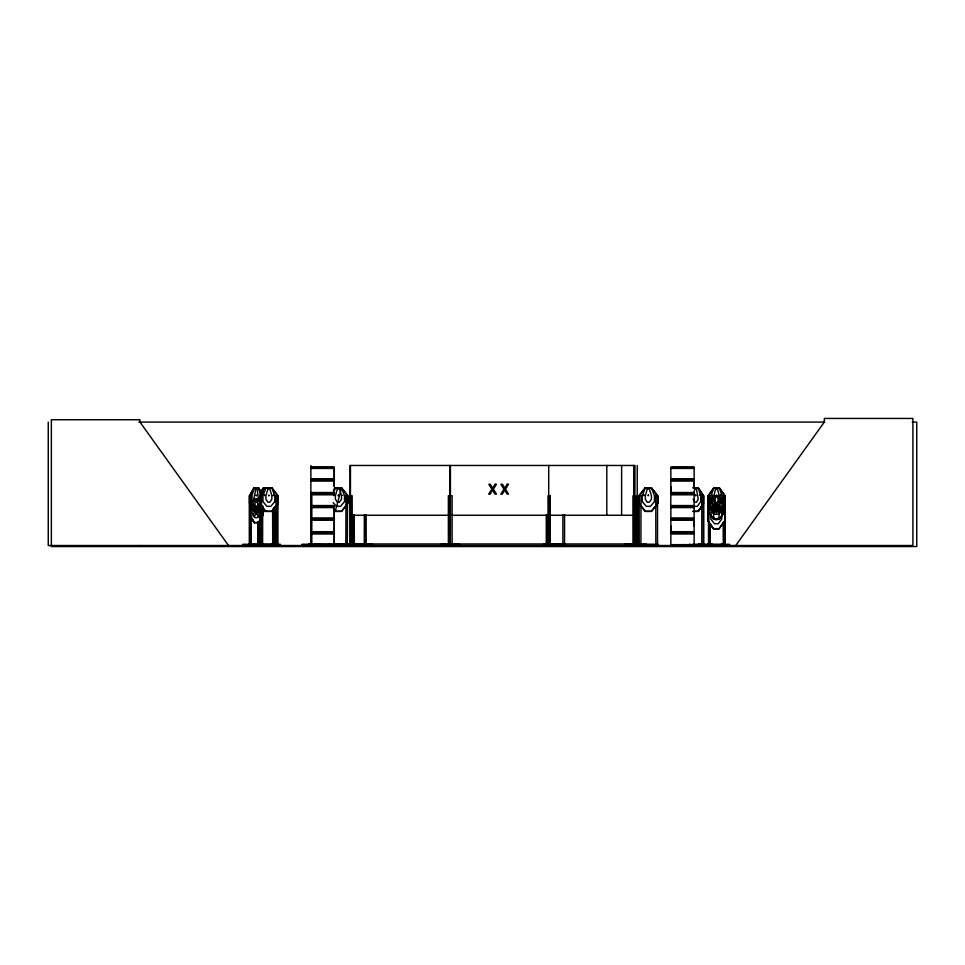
<?xml version="1.0" encoding="UTF-8"?>
<svg xmlns="http://www.w3.org/2000/svg" width="965" height="965" viewBox="0 0 965 965"><rect width="100%" height="100%" fill="white"/><g stroke="black" fill="none" stroke-linecap="round" stroke-linejoin="round"><path stroke-width="1.45" d="M310.983 520.244L334.276 520.244L334.252 531.679L310.983 531.679M334.252 481.077L334.252 486.806L334.276 481.089L310.983 481.089M670.856 531.679L670.856 520.244L694.149 520.244L694.125 531.679L670.856 531.679L670.88 525.961M694.149 492.524L670.856 492.524L670.88 486.806M694.125 525.961L694.125 520.244M694.125 481.077L694.125 486.806L694.149 481.089L670.856 481.089L670.856 492.524M320.561 545.261L301.876 545.478L334.3 545.49M334.228 544.682L301.888 544.477L320.561 544.477L320.573 545.514M372.647 545.394L341.007 545.478L373.178 545.418M341.019 544.574L372.562 544.574L341.019 544.513L341.019 545.261M359.692 544.574L359.692 545.261M459.4 545.261L440.716 545.478L459.412 545.478L459.4 544.477L450.776 544.477M447.905 544.574L440.728 544.574L447.905 544.477M459.4 544.574L450.776 544.574M646.9 545.261L624.717 545.478L646.9 545.478L646.9 544.477L624.717 544.477L646.9 544.574M628.215 545.478L628.227 544.501M643.39 545.478L643.39 544.501M334.3 505.877L310.754 506.106L334.276 506.287M694.173 505.853L670.627 506.106L697.357 506.348L700.711 501.643L700.711 495.721L698.19 487.964L703.376 495.721L703.413 545.394M255.616 488.99C254.772 497.084 251.769 504.743 252.022 512.922L254.929 517.614L257.812 517.614L259.959 514.092M256.22 506.818L256.425 506.818M693.461 494.382L694.788 488.99L696.585 488.99M256.123 495.684L256.292 495.045L256.545 495.684M715.596 496.891L713.823 507.095L715.596 510.159L717.417 510.159L719.287 507.095L719.287 503.621L717.417 496.891L715.499 496.891M715.379 506.396L713.605 513.127L713.605 516.601L715.379 519.665L717.212 519.665L719.07 516.601L719.07 513.127L717.212 506.396M341.586 487.759L347.822 495.66L347.822 503.561L341.586 511.45L335.265 511.45L341.598 487.759L335.265 487.759L333.492 490.015M242.71 544.513L269.283 544.574L242.746 544.477L242.782 545.514M242.661 545.346L269.368 545.394M255.894 544.574L256.171 545.394M359.233 544.477L359.077 545.394M695.379 495.684L695.572 495.045M716.404 503.368L716.766 503.597M716.283 512.536L716.549 513.091L716.235 512.451M716.247 495.684L716.525 495.033L716.766 495.684M716.247 503.585L716.609 503.368M693.352 544.574L693.461 545.514M693.316 545.346L682.774 545.394M268.56 495.684L268.837 495.033L269.126 495.684M261.708 493.139L263.541 487.964L260.309 492.403M719.154 505.37L713.581 505.37L710.831 513.127L710.831 519.049L714.51 523.754L718.165 523.754L721.784 519.049L721.784 513.127L719.058 505.37L724.824 513.066L719.239 505.165L713.497 505.165M338.112 495.684L338.425 495.033M648.046 495.684L648.275 495.045M542.945 545.394L552.776 545.394L552.969 544.477M543.621 545.346L543.729 544.477L553.005 544.477L553.005 545.514M704.221 544.477L704.028 545.394M333.323 493.139L335.374 487.964L341.489 487.964L347.617 495.721L347.617 503.489L341.489 511.245L335.362 511.245L333.588 509.001M645.296 487.964L642.232 495.721L642.232 501.643L646.345 506.348L650.422 506.348L654.463 501.643L654.463 495.721L651.423 487.964L645.296 487.964L639.168 495.721L639.228 545.514M257.269 544.477L257.148 545.346M261.226 545.394L261.25 543.705M546.033 544.477L545.816 545.394M255.472 488.99L257.052 488.99L258.524 499.195L257.052 502.258L255.616 502.258L254.205 499.195L258.668 499.243L259.959 501.824M249.706 495.721L254.121 487.759M254.265 499.038L249.851 506.999L249.851 514.827L254.265 522.728M254.338 499.243L249.706 506.927L254.121 499.038L258.729 499.038L260.2 501.667M258.379 511.245L259.814 508.664M258.439 511.45L261.406 506.07L261.346 545.514M261.527 506.191L258.584 511.45L253.976 511.45L249.561 503.561L249.561 495.66L253.976 487.759L258.584 487.759L262.263 494.345M258.584 522.728L262.999 514.755L262.999 506.927L262.854 514.755L258.524 522.523L254.193 522.523M263.143 506.927L263.143 514.827L258.729 522.728L254.121 522.728L249.706 514.827L254.338 522.523M259.959 502.825L257.812 506.348L254.929 506.348L252.022 501.643L252.022 495.721L254.193 487.964L249.851 495.721L249.851 503.489L254.193 511.245M698.19 511.245L703.545 503.561L698.383 511.45L693.039 511.45M698.274 511.45L703.376 503.489M260.164 492.271L263.457 487.759L271.925 487.759L277.944 495.66L277.896 503.561L271.925 511.45L263.361 511.45M719.371 519.351L713.618 519.351L708.045 511.462L708.129 495.66L713.798 487.759M713.883 487.964L708.406 495.721L708.539 545.514M724.848 503.489L719.371 511.45L713.702 511.45L708.129 503.561L713.702 495.66L719.371 495.66M708.226 503.621L713.798 495.865L711.048 503.621L711.048 509.544L714.727 514.249L718.382 514.249L722.001 509.544L722.001 503.621L719.275 495.865L713.702 495.865M719.154 505.165L724.631 513.127L724.824 520.967L719.154 528.856L713.497 528.856L707.912 520.967L707.912 513.066L713.581 505.165M713.666 505.37L708.093 513.127L708.008 520.967L713.581 528.856M721.048 509.194L725.029 503.561L724.944 511.462L725.029 495.66L719.371 487.759M724.763 511.39L719.19 519.146L713.702 519.146M719.275 519.351L724.944 511.462M719.058 528.651L724.631 520.895M735.74 545.514L824.327 422.079L824.327 418.448L912.902 418.448L912.902 545.514L48.25 545.514L48.25 422.079M259.513 522.089L259.645 545.514L259.742 495.66L265.821 487.759M271.78 511.245L277.944 503.561L271.877 511.45M333.613 490.184L335.374 487.964M670.88 506.311L694.149 506.287M670.856 545.454L694.173 545.49M712.677 495.081L712.689 495.66M670.711 505.962L670.88 494.816L694.149 494.816L694.125 505.551L670.88 505.551M242.106 545.394L269.898 545.418M712.592 545.514L712.592 544.477L698.491 544.477L698.455 545.514M260.96 545.394L261.346 544.224M638.082 545.394L637.889 495.721L637.226 495.721L637.226 545.514L637.238 465.468M670.832 545.056L670.88 533.983L694.149 533.983L694.149 545.008L670.639 545.322M251.081 495.721L249.296 495.721L249.296 545.514M701.941 495.648L701.76 495.033L701.736 495.684M701.953 495.721L701.941 495.117M723.328 495.648L723.135 495.033L723.111 495.684M723.328 503.549L723.34 503.018M712.665 503.055L712.411 503.609L712.689 502.982M276.147 495.721L276.002 495.033L276.026 545.514M648.299 495.033L648.625 495.684M138.815 422.079L824.786 422.079M912.227 422.079L916.75 422.079L916.75 546.552L51.362 546.552L51.362 419.739L139.949 419.739L139.949 422.079L228.524 545.514M310.959 467.699L334.3 467.748L334.276 478.785L310.983 478.785M311.007 468.435L334.252 468.435L334.252 478.785M670.88 468.435L694.125 468.435M310.827 479.581L334.445 479.581M670.699 479.581L694.318 479.581M310.827 480.281L334.445 480.281M670.699 480.281L694.318 480.281M693.039 487.759L698.383 487.759M713.702 487.759L719.456 487.759M254.048 487.964L258.524 487.964L260.671 495.721M263.457 487.964L271.828 487.964L274.772 495.721L274.772 501.643L270.863 506.348L266.919 506.348L262.95 501.643L262.95 495.721L265.918 487.964L259.947 495.721L259.971 545.514M693.111 487.964L698.298 487.964M719.371 487.964L713.798 487.964L711.048 495.721L711.048 501.643L714.727 506.348L718.382 506.348L722.001 501.643L722.001 495.721L719.275 487.964L724.848 495.721L724.812 545.514M717.514 488.99L715.596 488.99L713.823 495.721L713.823 499.195L715.596 502.258L717.417 502.258L719.287 499.195L719.287 495.721L717.417 488.99M310.983 492.524L334.276 492.524M310.827 493.32L334.445 493.32M670.699 493.32L694.318 493.32M310.827 494.02L334.445 494.02M670.699 494.02L694.318 494.02M310.983 494.816L334.276 494.816M259.742 495.66L261.805 495.093L261.418 495.684M275.857 495.721L277.944 495.66M310.887 495.721L311.562 495.721L311.55 545.514L311.538 495.721M345.808 495.721L347.521 495.721L347.328 545.514M350.018 495.721L352.153 495.721L352.358 545.514L352.43 543.705M548.337 545.514L548.337 495.721L550.183 495.721L550.279 545.514M634.958 495.721L633.173 495.721L633.173 545.514M639.228 495.721L640.977 495.708L640.917 545.514M655.742 495.721L657.515 495.721L657.551 503.489L651.423 511.245L645.296 511.245L639.168 503.489M701.76 495.721L703.702 495.721L703.654 545.514M708.129 495.66L710.252 495.721M723.135 495.721L725.101 495.721L725.282 545.514M257.197 500.256L255.616 500.256L254.205 506.999L254.205 510.473L255.616 513.537L257.052 513.537L258.524 510.473L257.052 500.256M259.802 503.561L265.918 511.245M708.045 503.561L713.798 511.245L719.371 511.245M311.007 505.551L334.252 505.551M310.959 506.456L334.3 506.456M334.3 506.89L310.959 506.89L334.3 506.915L334.276 517.94L310.983 517.94M670.832 506.89L694.173 506.89L694.125 517.94L670.856 517.94L670.856 506.915L694.173 506.915M311.007 507.59L334.252 507.59L334.252 517.94M670.88 507.59L694.125 507.59M254.048 511.245L258.524 511.245M263.457 511.245L271.828 511.245M693.111 511.245L698.298 511.245M709.637 512.524L709.492 513.054M351.96 515.262L450.052 515.262M450.438 515.262L548.542 515.262M550.207 515.262L633.474 515.262M310.827 518.736L334.445 518.736M670.699 518.736L694.318 518.736M310.827 519.447L334.445 519.447M670.699 519.447L694.318 519.447M707.912 520.967L713.666 528.651L719.154 528.651M310.827 532.475L334.445 532.475M670.699 532.475L694.318 532.475M310.827 533.187L334.445 533.187M670.699 533.187L694.318 533.187M310.983 533.983L334.276 533.983L334.276 545.008L310.766 545.322L310.899 465.468M349.825 543.705L354.396 543.705M550.352 543.705L546.081 543.705L546.081 545.514M637.033 543.705L638.094 543.705L638.082 545.514M701.772 543.705L703.883 543.705L703.871 545.514M725.282 543.705L723.135 543.705L723.135 545.514M250.623 544.224L259.887 544.224M261.648 544.224L275.845 544.224M310.887 544.224L311.562 544.224M334.023 544.224L345.639 544.224M350.018 544.224L350.693 544.224M353.902 544.224L364.625 544.224M549.604 544.224L562.679 544.224M633.716 544.224L634.391 544.224M637.226 544.224L637.901 544.224M641.11 544.224L655.633 544.224M692.761 544.224L702.146 544.224M710.131 544.224L723.424 544.224M270.321 545.514L270.321 544.477L280.224 544.477L280.429 545.394M564.754 544.477L565.792 545.514M657.708 544.477L658.745 545.514M698.455 544.477L712.592 544.477M720.964 545.514L720.964 544.477L729.335 544.477L729.528 545.394M270.417 544.513L280.308 544.574M543.657 544.574L552.885 544.574M670.904 544.682L694.1 544.682M721.06 544.513L729.419 544.574M311.007 544.706L334.252 544.706L334.252 533.983M670.88 544.706L694.125 544.706M270.429 544.574L270.429 545.261L280.308 545.261M543.657 545.261L552.885 545.261M698.563 545.261L712.472 545.261L698.672 545.394L698.563 544.574M721.084 544.574L721.084 545.261L729.419 545.261M655.898 495.117L655.705 495.684M640.82 495.117L640.736 495.117M345.965 495.117L345.844 545.514M723.28 495.117L723.304 513.296M644.053 495.081L643.703 495.672L644.041 495.154M251.021 495.117L250.948 545.514M264.7 495.154L264.422 495.708L264.712 495.081M699.48 495.166L699.492 495.081M334.131 495.081L333.769 495.672L334.107 495.154M550.448 545.346L550.291 544.574M345.639 545.514L345.639 543.705L347.714 543.705L347.653 545.514L347.882 544.513M281.092 545.394L270.429 545.261M276.267 545.394L276.243 543.705M275.592 545.394L275.387 544.477L275.351 545.514M273.336 495.166L273.059 495.708L273.36 495.081M730.155 545.394L721.084 545.261M278.596 544.477L278.801 545.394M639.723 545.346L639.674 544.501L639.578 545.514M630.495 545.346L630.434 544.501L630.35 545.514M709.709 545.394L709.745 543.705M709.058 545.346L709.034 544.574M720.686 495.081L720.409 495.708L720.662 495.166M333.118 502.584L336.411 506.348L340.488 506.348L344.529 501.643L344.529 495.721L341.489 487.964M651.423 487.964L657.551 495.721L657.515 545.514M333.492 509.194L335.265 511.45M271.78 487.964L277.751 495.721L277.679 545.514M719.275 495.66L724.944 503.561M719.19 495.865L724.763 503.621M713.798 519.146L708.226 511.39L708.226 495.66M698.274 487.759L703.545 495.66L703.437 503.561M258.439 487.759L262.13 494.43L258.379 487.964M258.584 499.038L260.104 501.824M249.706 503.489L254.121 511.45M693.135 499.195L694.788 502.258L696.477 502.258L698.202 499.195L696.477 488.99M338.462 495.057L338.691 495.684M695.681 495.057L695.861 495.684M359.354 544.574L359.269 545.514M258.524 499.243L259.947 504.418M624.717 544.574L624.717 545.261M440.728 544.574L440.728 545.261M301.888 544.574L301.888 545.261M729.299 544.477L729.299 545.514M724.992 543.705L724.992 545.514M724.594 543.705L724.558 545.514M723.593 522.089L723.593 545.514M723.304 522.089L723.424 545.514M722.894 512.475L722.894 513.091M710.421 545.514L710.421 543.705L708.274 543.705L708.274 545.514M710.252 523.549L710.252 545.514L710.119 543.705M709.963 495.721L709.963 510.376M709.963 523.549L709.963 545.514M709.625 495.069L709.625 495.684M709.625 502.982L709.625 503.585M708.925 544.477L708.925 545.514M708.744 495.721L708.744 545.514M704.257 544.477L704.257 545.514M703.509 543.705L703.509 545.514M703.123 543.705L703.075 545.514M702.05 543.705L702.146 545.514M701.808 495.117L701.784 545.514M690.12 544.224L690.12 545.514M689.758 544.224L689.758 545.514M682.991 544.477L682.991 545.514M657.708 545.514L657.708 543.705L655.633 543.705L655.633 545.514M657.322 543.705L657.322 545.514M656.019 543.705L656.019 545.514M655.802 495.117L655.826 545.514M641.11 545.514L641.11 543.705L639.035 543.705L639.035 545.514M640.724 543.705L640.724 545.514M639.421 543.705L639.421 545.514M636.2 545.514L636.2 543.958L308.607 543.958L308.607 545.514M635.127 545.514L635.127 543.705L633.004 543.705L633.004 545.514M634.886 545.514L634.958 465.468L450.438 465.468L450.378 545.514M634.632 495.721L634.632 545.514L634.415 543.705M634.391 495.721L634.367 545.514M633.728 465.468L633.716 545.514M633.486 495.721L633.535 545.514M633.293 543.705L633.317 545.514M632.57 543.958L632.57 545.514M621.617 465.468L621.617 515.262M606.804 465.468L606.804 515.262M564.754 545.514L564.754 543.705L562.679 543.705L562.679 545.514M564.561 514.767L564.561 545.514M564.368 543.705L564.368 545.514M563.065 543.705L563.065 545.514M562.872 514.767L562.872 545.514M551.751 543.958L551.751 545.514M550.026 515.214L550.159 545.514M549.857 495.721L549.857 545.514M549.64 543.705L549.592 545.514M548.711 465.468L548.711 496.227M548.397 495.721L548.518 545.514M548.144 543.705L548.156 545.514M547.963 514.767L547.77 545.514M546.467 543.705L546.467 545.514M546.274 514.767L546.274 545.514M543.765 544.477L543.765 545.514M453.61 543.958L453.61 545.514M452.32 545.514L452.32 543.705L448.17 543.705L448.17 545.514M452.127 545.514L452.127 495.721L448.363 495.721L448.375 545.514M451.934 543.705L451.934 545.514M451.68 543.958L451.68 545.514M451.041 543.958L451.041 545.514M450.643 543.705L450.583 545.514M450.245 543.705L450.197 545.514M449.859 545.514L450.052 465.468L350.464 465.468L350.464 545.514M449.738 465.468L449.738 543.705M449.75 544.224L449.726 545.514M448.568 543.705L448.568 545.514M448.05 543.958L448.05 545.514M372.466 544.477L372.466 545.514M366.097 545.514L366.097 543.705L364.155 543.705L364.167 545.514M365.952 514.767L365.952 545.514M365.639 543.705L365.639 545.514M365.494 514.767L365.494 545.514M365.289 543.705L365.289 545.514M364.77 514.767L364.625 545.514M364.312 514.767L364.372 545.514M354.227 514.767L354.36 545.514M354.155 543.705L354.155 545.514M353.769 514.767L353.902 545.514M353.238 543.705L353.311 545.514M353.033 514.767L353.033 545.514M352.888 543.705L352.888 545.514M352.575 514.767L352.635 545.514M351.96 543.705L351.96 545.514M350.778 543.705L350.765 545.514L350.681 495.721M350.283 543.705L350.211 545.514M350.03 465.468L350.018 545.514M349.933 543.705L349.825 545.514M347.328 543.705L347.328 545.514M346.037 543.705L346.061 545.514M334.276 520.244L334.276 531.679M331.116 544.224L331.116 545.514M329.101 544.477L329.101 545.514M328.981 544.477L328.981 545.514M312.769 543.958L312.769 545.514M312.238 543.958L312.238 545.514M311.743 545.514L311.743 543.705L310.694 543.705L310.706 545.514M310.199 543.958L310.199 545.514M280.176 544.477L280.176 545.514M278.559 544.477L278.559 545.514M277.848 545.514L277.848 543.705L275.676 543.705L275.676 545.514M277.486 495.721L277.522 545.514M275.857 505.974L275.845 545.514M274.579 545.514L274.579 543.705L272.432 543.705L272.432 545.514M274.41 507.445L274.41 545.514M274.277 543.705L274.301 545.514M274.12 507.445L274.12 545.514M273.867 543.705L273.903 545.514M273.155 543.705L273.155 545.514M273.119 543.705L273.119 545.514M272.902 508.905L272.902 545.514M272.613 510.376L272.721 545.514M269.187 544.477L269.187 545.514M262.818 545.514L262.818 543.705L257.546 543.705L257.546 545.514M262.673 505.974L262.613 545.514M262.359 543.705L262.359 545.514M262.215 514.767L262.142 545.514M262.01 543.705L262.01 545.514M261.696 543.705L261.805 545.514M261.503 495.117L261.648 545.514M260.212 543.705L260.236 545.514M259.38 543.705L259.404 545.514M258.222 543.705L258.27 545.514M258.005 522.089L258.005 545.514M257.715 522.089L257.812 545.514M257.305 544.477L257.305 545.514M255.99 544.477L255.99 545.514M253.566 544.477L253.566 545.514M251.081 545.514L251.081 543.705L249.127 543.705L249.151 545.514M250.49 516.227L250.623 545.514M249.706 495.66L249.754 545.514M249.609 543.705L249.609 545.514M139.949 545.514L139.949 546.552M253.035 506.589L253.035 506.589M259.368 506.589L259.368 506.589M712.122 512.717L713.605 513.066L716.163 508.048C718.937 516.914 723.533 512.692 717.152 506.902C723.231 500.087 718.093 498.109 716.235 505.732C714.426 498.145 708.961 500.027 715.222 506.951L712.158 512.62M720.348 503.223L720.348 503.223M342.696 495.322L342.696 495.262M253.288 504.345L255.616 510.316C250.611 517.144 254.736 519.665 256.352 511.426C257.86 519.677 262.178 517.156 257.124 510.28C261.877 503.851 257.969 501.209 256.413 509.11L254.471 504.393L253.288 504.345M267.86 488.99L265.942 495.721L265.942 499.195L267.86 502.258L269.826 502.258L271.841 499.195L271.841 495.721L269.826 488.99L267.812 488.99M337.376 488.99L335.398 495.721L335.398 499.195L337.376 502.258L339.427 502.258L341.501 499.195L341.501 495.721L339.427 488.99L337.376 488.99M647.31 488.99L645.32 495.721L645.32 499.195L647.31 502.258L649.349 502.258L651.435 499.195L651.435 495.721L649.349 488.99L647.31 488.99M495.057 484.261L492.657 488.145L490.304 484.261L488.809 484.261L491.848 489.195L488.712 494.128L490.136 494.128L492.572 490.184L494.985 494.128L496.48 494.128L493.392 489.122L496.48 484.261L495.057 484.261M507.168 484.261L504.779 488.145L502.415 484.261L500.919 484.261L503.959 489.195L500.835 494.128L502.246 494.128L504.695 490.184L507.095 494.128L508.603 494.128L505.503 489.122L508.591 484.261L507.168 484.261M645.199 487.759L638.975 495.66L638.975 503.561L645.199 511.45L651.52 511.45L657.756 503.561L657.756 495.66L651.52 487.759L645.199 487.759M334.276 467.241L310.983 467.241L334.3 467.289M694.149 467.241L670.856 467.241L694.173 467.289M694.173 467.723L670.832 467.723L670.88 478.785L694.149 478.785L694.149 467.748M365.035 545.514L365.035 543.705L364.975 545.514M250.032 545.514L250.032 543.705L249.959 545.514"/></g></svg>
